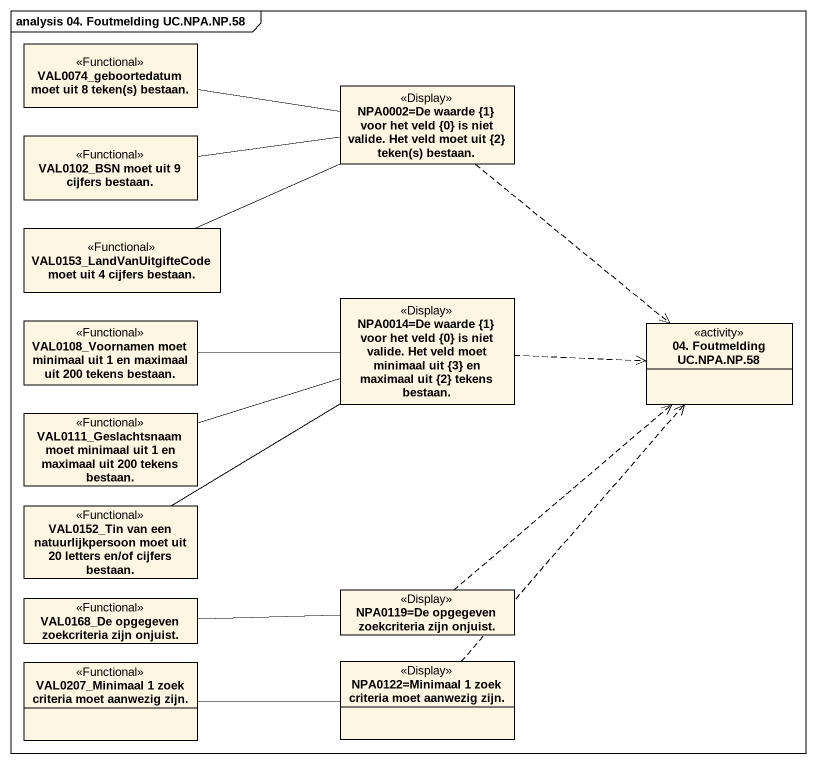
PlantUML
@startuml
mainframe analysis 04. Foutmelding UC.NPA.NP.58
hide circle
hide empty members
class "VAL0074_geboortedatum moet uit 8 teken(s) bestaan." as VAL0074_geboortedatum_moet <<Functional>>
class "NPA0002=De waarde {1} voor het veld {0} is niet valide. Het veld moet uit {2} teken(s) bestaan." as NPA0002_De_waarde_1_voor <<Display>>
class "VAL0102_BSN moet uit 9 cijfers bestaan." as VAL0102_BSN_moet_uit_9 <<Functional>>
class "VAL0153_LandVanUitgifteCode moet uit 4 cijfers bestaan." as VAL0153_LandVanUitgifteCode <<Functional>>
class "NPA0014=De waarde {1} voor het veld {0} is niet valide. Het veld moet minimaal uit {3} en maximaal uit {2} tekens bestaan." as NPA0014_De_waarde_1_voor <<Display>>
class "VAL0108_Voornamen moet minimaal uit 1 en maximaal uit 200 tekens bestaan." as VAL0108_Voornamen_moet <<Functional>>
class "04. Foutmelding UC.NPA.NP.58" as c04_Foutmelding_UC_NPA_NP_58 <<activity>>
class "VAL0111_Geslachtsnaam moet minimaal uit 1 en maximaal uit 200 tekens bestaan." as VAL0111_Geslachtsnaam_moet <<Functional>>
class "VAL0152_Tin van een natuurlijkpersoon moet uit 20 letters en/of cijfers bestaan." as VAL0152_Tin_van_een <<Functional>>
class "VAL0168_De opgegeven zoekcriteria zijn onjuist." as VAL0168_De_opgegeven <<Functional>>
class "NPA0119=De opgegeven zoekcriteria zijn onjuist." as NPA0119_De_opgegeven <<Display>>
class "VAL0207_Minimaal 1 zoek criteria moet aanwezig zijn." as VAL0207_Minimaal_1_zoek <<Functional>>
class "NPA0122=Minimaal 1 zoek criteria moet aanwezig zijn." as NPA0122_Minimaal_1_zoek <<Display>>
VAL0074_geboortedatum_moet -right- NPA0002_De_waarde_1_voor
NPA0002_De_waarde_1_voor ..> c04_Foutmelding_UC_NPA_NP_58
VAL0102_BSN_moet_uit_9 -right- NPA0002_De_waarde_1_voor
VAL0153_LandVanUitgifteCode -right- NPA0002_De_waarde_1_voor
NPA0014_De_waarde_1_voor .right.> c04_Foutmelding_UC_NPA_NP_58
VAL0108_Voornamen_moet -right- NPA0014_De_waarde_1_voor
VAL0111_Geslachtsnaam_moet -right- NPA0014_De_waarde_1_voor
VAL0152_Tin_van_een -up- NPA0014_De_waarde_1_voor
VAL0168_De_opgegeven -right- NPA0119_De_opgegeven
NPA0119_De_opgegeven .up.> c04_Foutmelding_UC_NPA_NP_58
VAL0207_Minimaal_1_zoek -right- NPA0122_Minimaal_1_zoek
NPA0122_Minimaal_1_zoek .up.> c04_Foutmelding_UC_NPA_NP_58
@enduml
